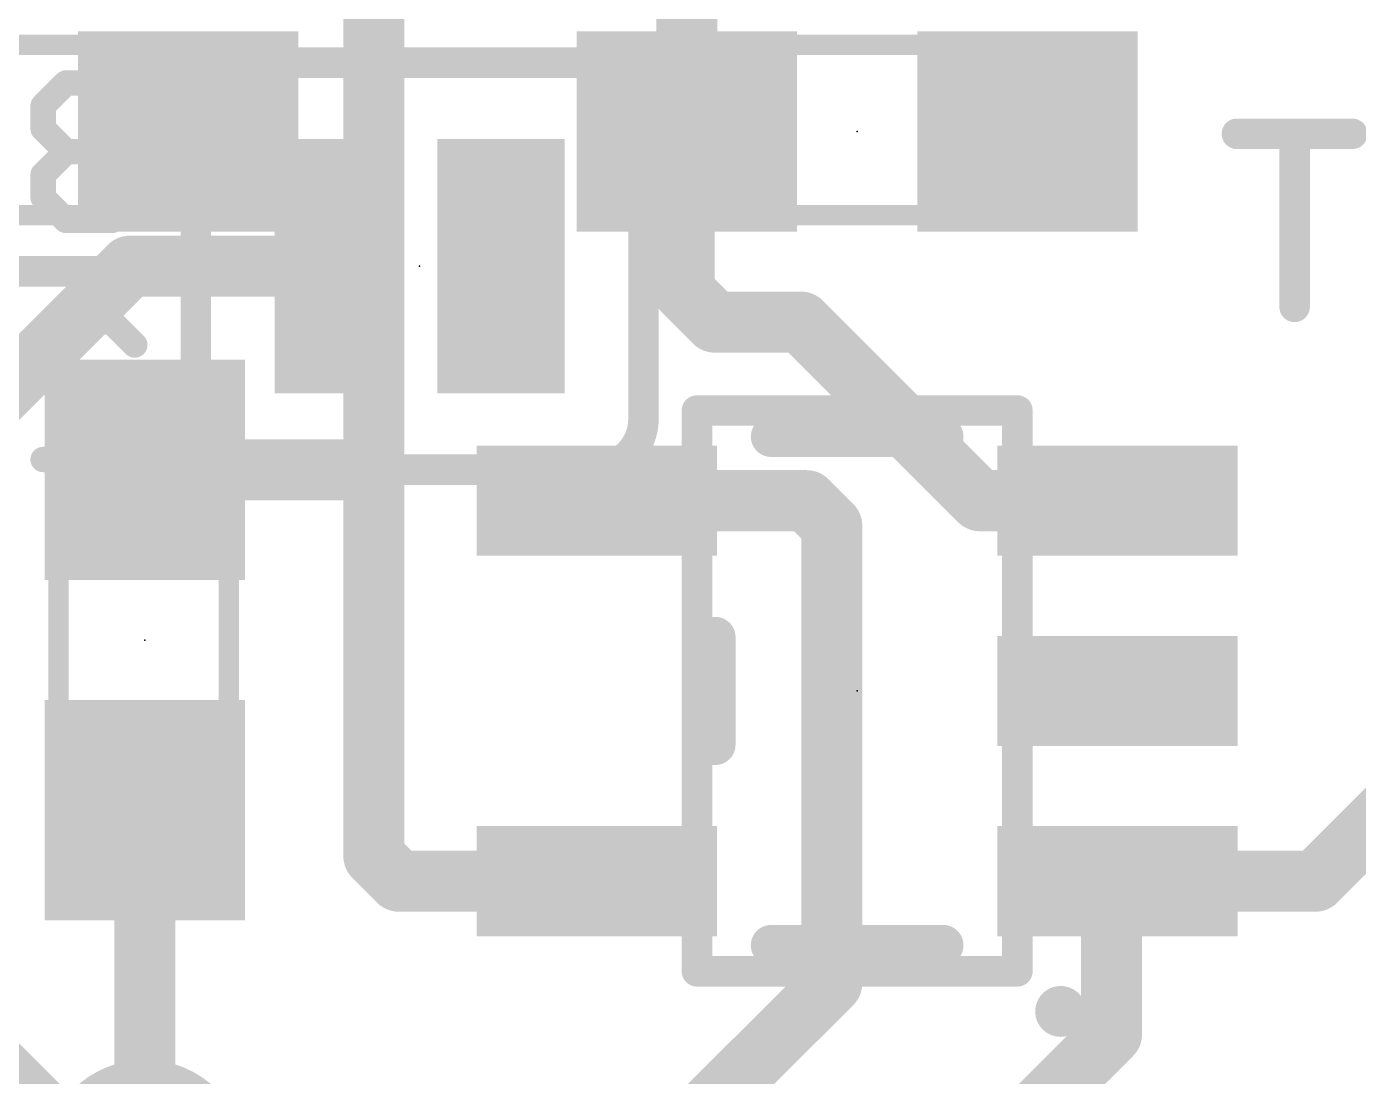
# Model space of a CAD drawing. Extents: x -33 to 74, y -16 to 15.
# Drawn here: x 19.48 to 26.12, y 4.62 to 9.86 of the extents above; entities that cross this region are included whole.
import ezdxf

# ---------------------------------------------------------------- set-up
doc = ezdxf.new("R2010")
doc.units = 0
for name, color, linetype in [('1', 12, 'CONTINUOUS'), ('16', 132, 'CONTINUOUS'), ('18', 110, 'CONTINUOUS'), ('21', 41, 'CONTINUOUS'), ('22', 40, 'CONTINUOUS'), ('23', 53, 'CONTINUOUS'), ('24', 53, 'CONTINUOUS'), ('51', 53, 'CONTINUOUS')]:
    doc.layers.add(name, color=color, linetype=linetype)

# ---------------------------------------------------------------- blocks, each defined once
blk = doc.blocks.new('RECT')
blk.add_solid([(-0.5, -0.5), (0.5, -0.5), (-0.5, 0.5), (0.5, 0.5)])
blk = doc.blocks.new('ROUNDV')
at = {"const_width": 0.5}
blk.add_lwpolyline([(0, -0.25, 1), (0, 0.25, 1), (0, -0.25)], format="xyb", dxfattribs=at)

msp = doc.modelspace()

# ---------------------------------------------------------------- linework, layer by layer
at = {"layer": '1', "const_width": 0.3048}
for points in [[(21.209, 7.62), (21.209, 10.922)], [(22.772, 10.7814), (22.772, 9.3345)], [(22.7584, 9.4479), (22.7584, 9.3481)], [(22.7584, 8.5344), (22.7584, 9.3481)], [(22.7584, 9.3481), (22.772, 9.3345)], [(22.9108, 8.382), (22.7584, 8.5344)], [(23.3426, 8.382), (22.9108, 8.382)], [(24.2341, 7.4905), (23.3426, 8.382)], [(20.066, 7.6445), (21.1845, 7.6445)], [(21.1845, 7.6445), (21.209, 7.62)], [(21.209, 5.715), (21.209, 7.62)], [(22.3219, 7.4905), (23.3705, 7.4905)], [(23.3705, 7.4905), (23.495, 7.366)], [(24.9221, 7.4905), (24.2341, 7.4905)], [(23.495, 5.08), (23.495, 7.366)], [(25.9105, 5.5905), (26.67, 6.35)], [(20.066, 5.9445), (20.066, 4.191)], [(21.3335, 5.5905), (21.209, 5.715)], [(22.3219, 5.5905), (21.3335, 5.5905)], [(24.892, 5.5604), (24.9221, 5.5905)], [(24.9221, 5.5905), (25.9105, 5.5905)], [(24.892, 4.826), (24.892, 5.5604)], [(22.772, 4.357), (23.495, 5.08)], [(24.472, 4.406), (24.892, 4.826)]]:
    msp.add_lwpolyline(points, dxfattribs=at)
at = {"layer": '1', "const_width": 0.1524}
for points in [[(22.8346, 9.4479, 1), (22.6822, 9.4479)], [(22.8346, 9.3481, 1), (22.6822, 9.3481)], [(22.8123, 9.402, 1), (22.7045, 9.2942)], [(22.7181, 9.2806, 1), (22.8259, 9.3884)], [(22.6822, 9.3481, 1), (22.8346, 9.3481)], [(22.6958, 9.3345, 1), (22.8482, 9.3345)], [(22.8123, 8.5883, 1), (22.7045, 8.4805)], [(22.6822, 8.5344, 1), (22.8346, 8.5344)], [(22.9108, 8.4582, 1), (22.9108, 8.3058)], [(22.8569, 8.3281, 1), (22.9647, 8.4359)], [(23.3965, 8.4359, 1), (23.2887, 8.3281)], [(23.3426, 8.3058, 1), (23.3426, 8.4582)], [(20.066, 7.7207, 1), (20.066, 7.5683)], [(21.2384, 7.6984, 1), (21.1306, 7.5906)], [(21.1845, 7.5683, 1), (21.1845, 7.7207)], [(21.2852, 7.62, 1), (21.1328, 7.62)], [(21.1551, 7.5661, 1), (21.2629, 7.6739)], [(21.1328, 7.62, 1), (21.2852, 7.62)], [(22.3219, 7.5667, 1), (22.3219, 7.4143)], [(23.4244, 7.5444, 1), (23.3166, 7.4366)], [(23.3705, 7.4143, 1), (23.3705, 7.5667)], [(24.2341, 7.5667, 1), (24.2341, 7.4143)], [(24.1802, 7.4366, 1), (24.288, 7.5444)], [(24.9221, 7.4143, 1), (24.9221, 7.5667)], [(23.5712, 7.366, 1), (23.4188, 7.366)], [(23.4411, 7.3121, 1), (23.5489, 7.4199)], [(20.1422, 5.9445, 1), (19.9898, 5.9445)], [(21.2629, 5.7689, 1), (21.1551, 5.6611)], [(21.1328, 5.715, 1), (21.2852, 5.715)], [(21.3335, 5.6667, 1), (21.3335, 5.5143)], [(21.2796, 5.5366, 1), (21.3874, 5.6444)], [(22.3219, 5.5143, 1), (22.3219, 5.6667)], [(24.9221, 5.6667, 1), (24.9221, 5.5143)], [(24.976, 5.5366, 1), (24.8682, 5.6444)], [(25.8566, 5.6444, 1), (25.9644, 5.5366)], [(25.9105, 5.5143, 1), (25.9105, 5.6667)], [(24.9682, 5.5604, 1), (24.8158, 5.5604)], [(24.8381, 5.6143, 1), (24.9459, 5.5065)], [(23.5489, 5.0261, 1), (23.4411, 5.1339)], [(23.4188, 5.08, 1), (23.5712, 5.08)], [(24.9459, 4.7721, 1), (24.8381, 4.8799)], [(24.8158, 4.826, 1), (24.9682, 4.826)]]:
    msp.add_lwpolyline(points, format="xyb", dxfattribs=at)
at = {"layer": '16', "const_width": 0.3048}
for points in [[(19.9898, 8.6614), (19.05, 7.7216)], [(21.0312, 8.6614), (19.9898, 8.6614)], [(19.812, 4.191), (19.05, 4.953)]]:
    msp.add_lwpolyline(points, dxfattribs=at)
at = {"layer": '16', "const_width": 0.1524}
for points in [[(19.9898, 8.7376, 1), (19.9898, 8.5852)], [(20.0437, 8.6075, 1), (19.9359, 8.7153)], [(21.0312, 8.5852, 1), (21.0312, 8.7376)]]:
    msp.add_lwpolyline(points, format="xyb", dxfattribs=at)
at = {"layer": '21', "const_width": 0.2032}
for points in [[(23.1926, 7.8105), (24.0514, 7.8105)], [(22.9132, 6.2721), (22.9132, 6.8089)], [(24.0514, 5.2705), (23.1926, 5.2705)]]:
    msp.add_lwpolyline(points, dxfattribs=at)
at = {"layer": '21'}
for points, const_width in [([(23.1926, 7.8613, 1), (23.1926, 7.7597)], 0.1016), ([(24.0514, 7.7597, 1), (24.0514, 7.8613)], 0.1016), ([(22.964, 6.8089, 1), (22.8624, 6.8089)], 0.1016), ([(22.8624, 6.2721, 1), (22.964, 6.2721)], 0.1016), ([(23.1926, 5.3213, 1), (23.1926, 5.2197)], 0.1016), ([(24.0514, 5.2197, 1), (24.0514, 5.3213)], 0.1016), ([(24.638, 4.8768, 1), (24.638, 5.0038, 1), (24.638, 4.8768)], 0.127)]:
    msp.add_lwpolyline(points, format="xyb", dxfattribs=dict(at, const_width=const_width))
at = {"layer": '22'}
for points, const_width in [([(20.574, 9.6774, 0.4142), (20.32, 9.4234)], 0.1524), ([(20.574, 9.7155, 1), (20.574, 9.6393)], 0.0762), ([(20.574, 9.6393, 1), (20.574, 9.7155)], 0.0762), ([(22.5552, 9.4234, 0.4142), (22.3012, 9.6774)], 0.1524), ([(22.3012, 9.7155, 1), (22.3012, 9.6393)], 0.0762), ([(22.3012, 9.6393, 1), (22.3012, 9.7155)], 0.0762), ([(19.672, 9.6081, 1), (19.672, 9.5446)], 0.0635), ([(19.6945, 9.5539, 1), (19.6496, 9.5988)], 0.0635), ([(19.9233, 9.5988, 1), (19.8784, 9.5539)], 0.0635), ([(19.9008, 9.5446, 1), (19.9008, 9.6081)], 0.0635), ([(19.5894, 9.462, 1), (19.5259, 9.462)], 0.0635), ([(19.5352, 9.4844, 1), (19.5801, 9.4395)], 0.0635), ([(20.0469, 9.462, 1), (19.9835, 9.462)], 0.0635), ([(19.9927, 9.4395, 1), (20.0377, 9.4844)], 0.0635), ([(20.3581, 9.4234, 1), (20.2819, 9.4234)], 0.0762), ([(20.2819, 9.4234, 1), (20.3581, 9.4234)], 0.0762), ([(22.5933, 9.4234, 1), (22.5171, 9.4234)], 0.0762), ([(22.5171, 9.4234, 1), (22.5933, 9.4234)], 0.0762), ([(19.5801, 9.37, 1), (19.5352, 9.3251)], 0.0635), ([(19.5259, 9.3476, 1), (19.5894, 9.3476)], 0.0635), ([(19.9835, 9.3476, 1), (20.0469, 9.3476)], 0.0635), ([(20.0377, 9.3251, 1), (19.9927, 9.37)], 0.0635), ([(25.518, 9.3606, 1), (25.518, 9.2844)], 0.0762), ([(25.8442, 9.3225, 1), (25.768, 9.3225)], 0.0762), ([(26.0942, 9.2844, 1), (26.0942, 9.3606)], 0.0762), ([(19.672, 9.2649, 1), (19.672, 9.2014)], 0.0635), ([(19.6945, 9.2107, 1), (19.6496, 9.2556)], 0.0635), ([(19.6496, 9.2107, 1), (19.6945, 9.2556)], 0.0635), ([(19.9233, 9.2556, 1), (19.8784, 9.2107)], 0.0635), ([(19.8784, 9.2556, 1), (19.9233, 9.2107)], 0.0635), ([(19.9008, 9.2014, 1), (19.9008, 9.2649)], 0.0635), ([(19.5894, 9.1188, 1), (19.5259, 9.1188)], 0.0635), ([(20.0469, 9.1188, 1), (19.9835, 9.1188)], 0.0635), ([(19.5352, 9.1412, 1), (19.5801, 9.0963)], 0.0635), ([(19.9927, 9.0963, 1), (20.0377, 9.1412)], 0.0635), ([(19.5801, 9.0268, 1), (19.5352, 8.9819)], 0.0635), ([(20.0377, 8.9819, 1), (19.9927, 9.0268)], 0.0635), ([(19.5259, 9.0044, 1), (19.5894, 9.0044)], 0.0635), ([(19.9835, 9.0044, 1), (20.0469, 9.0044)], 0.0635), ([(19.672, 8.9218, 1), (19.672, 8.8582)], 0.0635), ([(19.6496, 8.8675, 1), (19.6945, 8.9125)], 0.0635), ([(19.8784, 8.9125, 1), (19.9233, 8.8675)], 0.0635), ([(19.9008, 8.8582, 1), (19.9008, 8.9218)], 0.0635), ([(20.2819, 8.5979, 1), (20.2819, 8.6741)], 0.0762), ([(19.672, 8.4143, 1), (19.672, 8.3508)], 0.0635), ([(19.6945, 8.3601, 1), (19.6496, 8.405)], 0.0635), ([(19.9233, 8.405, 1), (19.8784, 8.3601)], 0.0635), ([(19.9008, 8.3508, 1), (19.9008, 8.4143)], 0.0635), ([(25.768, 8.4582, 1), (25.8442, 8.4582)], 0.0762), ([(19.5894, 8.2682, 1), (19.5259, 8.2682)], 0.0635), ([(19.5352, 8.2906, 1), (19.5801, 8.2457)], 0.0635), ([(19.9927, 8.2457, 1), (20.0377, 8.2906)], 0.0635), ([(19.5801, 8.1762, 1), (19.5352, 8.1313)], 0.0635), ([(19.5259, 8.1538, 1), (19.5894, 8.1538)], 0.0635), ([(20.32, 7.8994, 0.4142), (20.574, 7.6454)], 0.1524), ([(20.3581, 7.8994, 1), (20.2819, 7.8994)], 0.0762), ([(20.2819, 7.8994, 1), (20.3581, 7.8994)], 0.0762), ([(22.3012, 7.6454, 0.4142), (22.5552, 7.8994)], 0.1524), ([(22.5933, 7.8994, 1), (22.5171, 7.8994)], 0.0762), ([(22.5171, 7.8994, 1), (22.5933, 7.8994)], 0.0762), ([(19.5576, 7.7279, 1), (19.5576, 7.6645)], 0.0635), ([(19.9927, 7.6737, 1), (20.0377, 7.7187)], 0.0635), ([(20.0152, 7.6645, 1), (20.0152, 7.7279)], 0.0635), ([(20.574, 7.6835, 1), (20.574, 7.6073)], 0.0762), ([(20.574, 7.6073, 1), (20.574, 7.6835)], 0.0762), ([(22.3012, 7.6835, 1), (22.3012, 7.6073)], 0.0762), ([(22.3012, 7.6073, 1), (22.3012, 7.6835)], 0.0762)]:
    msp.add_lwpolyline(points, format="xyb", dxfattribs=dict(at, const_width=const_width))
for points, const_width in [([(22.3012, 9.6774), (20.574, 9.6774)], 0.1524), ([(19.672, 9.5764), (19.5576, 9.462)], 0.127), ([(19.9008, 9.5764), (19.672, 9.5764)], 0.127), ([(20.0152, 9.462), (19.9008, 9.5764)], 0.127), ([(19.5576, 9.462), (19.5576, 9.3476)], 0.127), ([(20.0152, 9.3476), (20.0152, 9.462)], 0.127), ([(20.32, 7.8994), (20.32, 9.4234)], 0.1524), ([(22.5552, 7.8994), (22.5552, 9.4234)], 0.1524), ([(19.5576, 9.3476), (19.672, 9.2332)], 0.127), ([(19.9008, 9.2332), (20.0152, 9.3476)], 0.127), ([(26.0942, 9.3225), (25.518, 9.3225)], 0.1524), ([(25.8061, 8.4582), (25.8061, 9.3225)], 0.1524), ([(19.672, 9.2332), (19.5576, 9.1188)], 0.127), ([(19.9008, 9.2332), (19.672, 9.2332)], 0.127), ([(20.0152, 9.1188), (19.9008, 9.2332)], 0.127), ([(19.5576, 9.1188), (19.5576, 9.0044)], 0.127), ([(20.0152, 9.0044), (20.0152, 9.1188)], 0.127), ([(19.5576, 9.0044), (19.672, 8.89)], 0.127), ([(19.9008, 8.89), (20.0152, 9.0044)], 0.127), ([(19.672, 8.89), (19.9008, 8.89)], 0.127), ([(20.2819, 8.636), (11.4554, 8.636)], 0.1524), ([(19.5576, 8.2682), (19.672, 8.3826)], 0.127), ([(19.672, 8.3826), (19.9008, 8.3826)], 0.127), ([(19.9008, 8.3826), (20.0152, 8.2682)], 0.127), ([(19.5576, 8.1538), (19.5576, 8.2682)], 0.127), ([(20.0152, 7.6962), (19.5576, 8.1538)], 0.127), ([(19.5576, 7.6962), (20.0152, 7.6962)], 0.127), ([(20.574, 7.6454), (22.3012, 7.6454)], 0.1524)]:
    msp.add_lwpolyline(points, dxfattribs=dict(at, const_width=const_width))
at = {"layer": '23'}
for p in [(23.622, 9.3345), (20.066, 6.7945), (23.622, 6.5405)]:
    msp.add_point(p, dxfattribs=at)
at = {"layer": '24'}
msp.add_point((21.4376, 8.6614), dxfattribs=at)
at = {"layer": '51'}
for points, const_width in [([(19.075, 9.7665), (19.787, 9.7665)], 0.1016), ([(23.266, 9.7665), (23.978, 9.7665)], 0.1016), ([(19.075, 8.9155), (19.787, 8.9155)], 0.1016), ([(23.266, 8.9155), (23.978, 8.9155)], 0.1016), ([(22.822, 5.1405), (22.822, 7.9405)], 0.1524), ([(22.822, 7.9405), (24.422, 7.9405)], 0.1524), ([(24.422, 7.9405), (24.422, 5.1405)], 0.1524), ([(19.634, 6.4385), (19.634, 7.1505)], 0.1016), ([(20.485, 6.4385), (20.485, 7.1505)], 0.1016), ([(22.822, 5.1405), (24.422, 5.1405)], 0.1524)]:
    msp.add_lwpolyline(points, dxfattribs=dict(at, const_width=const_width))
for points, const_width in [([(19.787, 9.7411, 1), (19.787, 9.7919)], 0.0508), ([(23.266, 9.7919, 1), (23.266, 9.7411)], 0.0508), ([(23.978, 9.7411, 1), (23.978, 9.7919)], 0.0508), ([(19.787, 8.8901, 1), (19.787, 8.9409)], 0.0508), ([(23.266, 8.9409, 1), (23.266, 8.8901)], 0.0508), ([(23.978, 8.8901, 1), (23.978, 8.9409)], 0.0508), ([(22.8601, 7.9405, 1), (22.7839, 7.9405)], 0.0762), ([(22.822, 7.9786, 1), (22.822, 7.9024)], 0.0762), ([(24.4601, 7.9405, 1), (24.3839, 7.9405)], 0.0762), ([(24.422, 7.9024, 1), (24.422, 7.9786)], 0.0762), ([(19.6594, 7.1505, 1), (19.6086, 7.1505)], 0.0508), ([(20.5104, 7.1505, 1), (20.4596, 7.1505)], 0.0508), ([(19.6086, 6.4385, 1), (19.6594, 6.4385)], 0.0508), ([(20.4596, 6.4385, 1), (20.5104, 6.4385)], 0.0508), ([(22.822, 5.1786, 1), (22.822, 5.1024)], 0.0762), ([(24.422, 5.1024, 1), (24.422, 5.1786)], 0.0762), ([(22.7839, 5.1405, 1), (22.8601, 5.1405)], 0.0762), ([(24.3839, 5.1405, 1), (24.4601, 5.1405)], 0.0762)]:
    msp.add_lwpolyline(points, format="xyb", dxfattribs=dict(at, const_width=const_width))

# ---------------------------------------------------------------- block references
at = {"layer": '1', "xscale": 1.1}
for p in [(20.281, 9.3345), (22.772, 9.3345), (24.472, 9.3345)]:
    msp.add_blockref('RECT', p, dxfattribs=at)
at = {"layer": '1', "xscale": 1.1, "rotation": 90}
for p in [(20.066, 7.6445), (20.066, 5.9445)]:
    msp.add_blockref('RECT', p, dxfattribs=at)
at = {"layer": '1', "xscale": 0.55, "yscale": 1.2, "rotation": 90}
for p in [(22.3219, 7.4905), (24.9221, 7.4905), (24.9221, 6.5405), (22.3219, 5.5905), (24.9221, 5.5905)]:
    msp.add_blockref('RECT', p, dxfattribs=at)
at = {"layer": '16', "xscale": 0.635, "yscale": 1.27, "rotation": 180}
for p in [(21.0312, 8.6614), (21.844, 8.6614)]:
    msp.add_blockref('RECT', p, dxfattribs=at)
at = {"layer": '18', "xscale": 1.016, "yscale": 1.016}
msp.add_blockref('ROUNDV', (20.066, 4.191), dxfattribs=at)
msp.add_blockref('ROUNDV', (20.066, 4.191), dxfattribs=at)
at = {"layer": '51', "xscale": 0.5001, "yscale": 0.95}
for p in [(20.0113, 9.3396), (23.0339, 9.3396), (24.2023, 9.3396)]:
    msp.add_blockref('RECT', p, dxfattribs=at)
at = {"layer": '51', "rotation": 90}
for p, xscale, yscale in [((22.447, 7.4905), 0.5, 0.65), ((24.797, 7.4905), 0.5, 0.65), ((20.0609, 7.3748), 0.5001, 0.95), ((24.797, 6.5405), 0.5, 0.65), ((20.0609, 6.2064), 0.5001, 0.95), ((22.447, 5.5905), 0.5, 0.65), ((24.797, 5.5905), 0.5, 0.65)]:
    msp.add_blockref('RECT', p, dxfattribs=dict(at, xscale=xscale, yscale=yscale))

doc.saveas('drawing.dxf')
